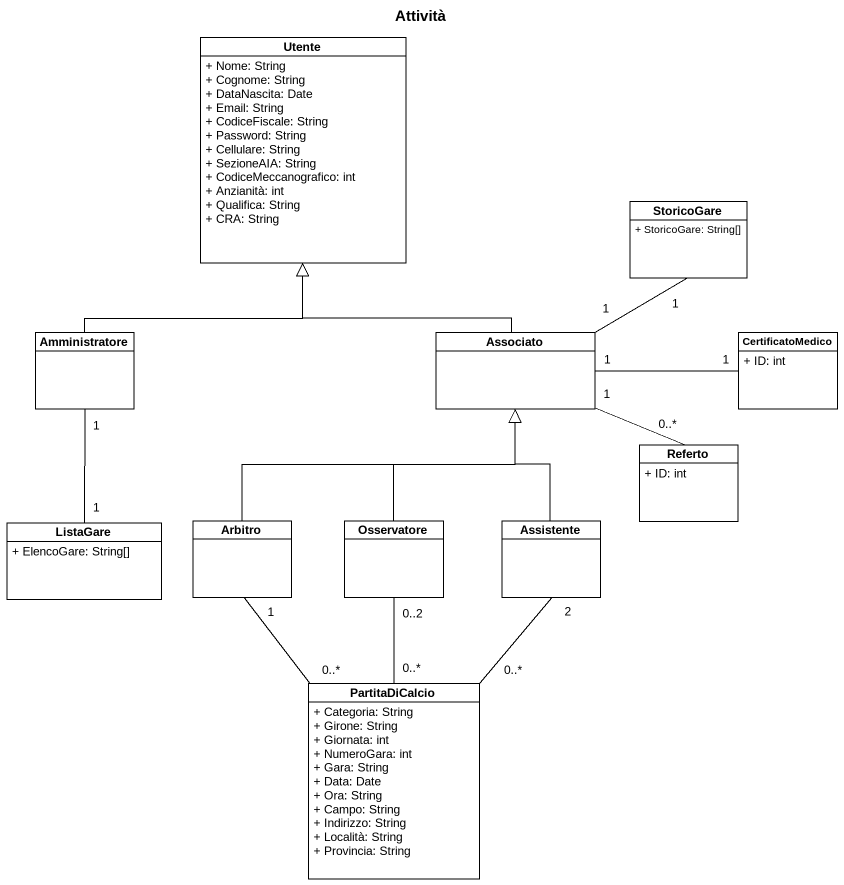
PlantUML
@startuml
title Attività
hide circle
hide empty members
skinparam classAttributeIconSize 0
class Utente {
  + Nome: String
  + Cognome: String
  + DataNascita: Date
  + Email: String
  + CodiceFiscale: String
  + Password: String
  + Cellulare: String
  + SezioneAIA: String
  + CodiceMeccanografico: int
  + Anzianità: int
  + Qualifica: String
  + CRA: String
}
class StoricoGare {
  + StoricoGare: String[]
}
class Amministratore
class Associato
class CertificatoMedico {
  + ID: int
}
class Referto {
  + ID: int
}
class ListaGare {
  + ElencoGare: String[]
}
class Arbitro
class Osservatore
class Assistente
class PartitaDiCalcio {
  + Categoria: String
  + Girone: String
  + Giornata: int
  + NumeroGara: int
  + Gara: String
  + Data: Date
  + Ora: String
  + Campo: String
  + Indirizzo: String
  + Località: String
  + Provincia: String
}
Amministratore -up-|> Utente
Amministratore "1" -- "1" ListaGare
Associato -up-|> Utente
Associato "1" -up- "1" StoricoGare
Associato "1" -right- "1" CertificatoMedico
Associato "1" -- "0..*" Referto
Arbitro -up-|> Associato
Arbitro "1" -- "0..*" PartitaDiCalcio
Osservatore -up-|> Associato
Osservatore "0..2" -- "0..*" PartitaDiCalcio
Assistente -up-|> Associato
Assistente "2" -- "0..*" PartitaDiCalcio
@enduml
